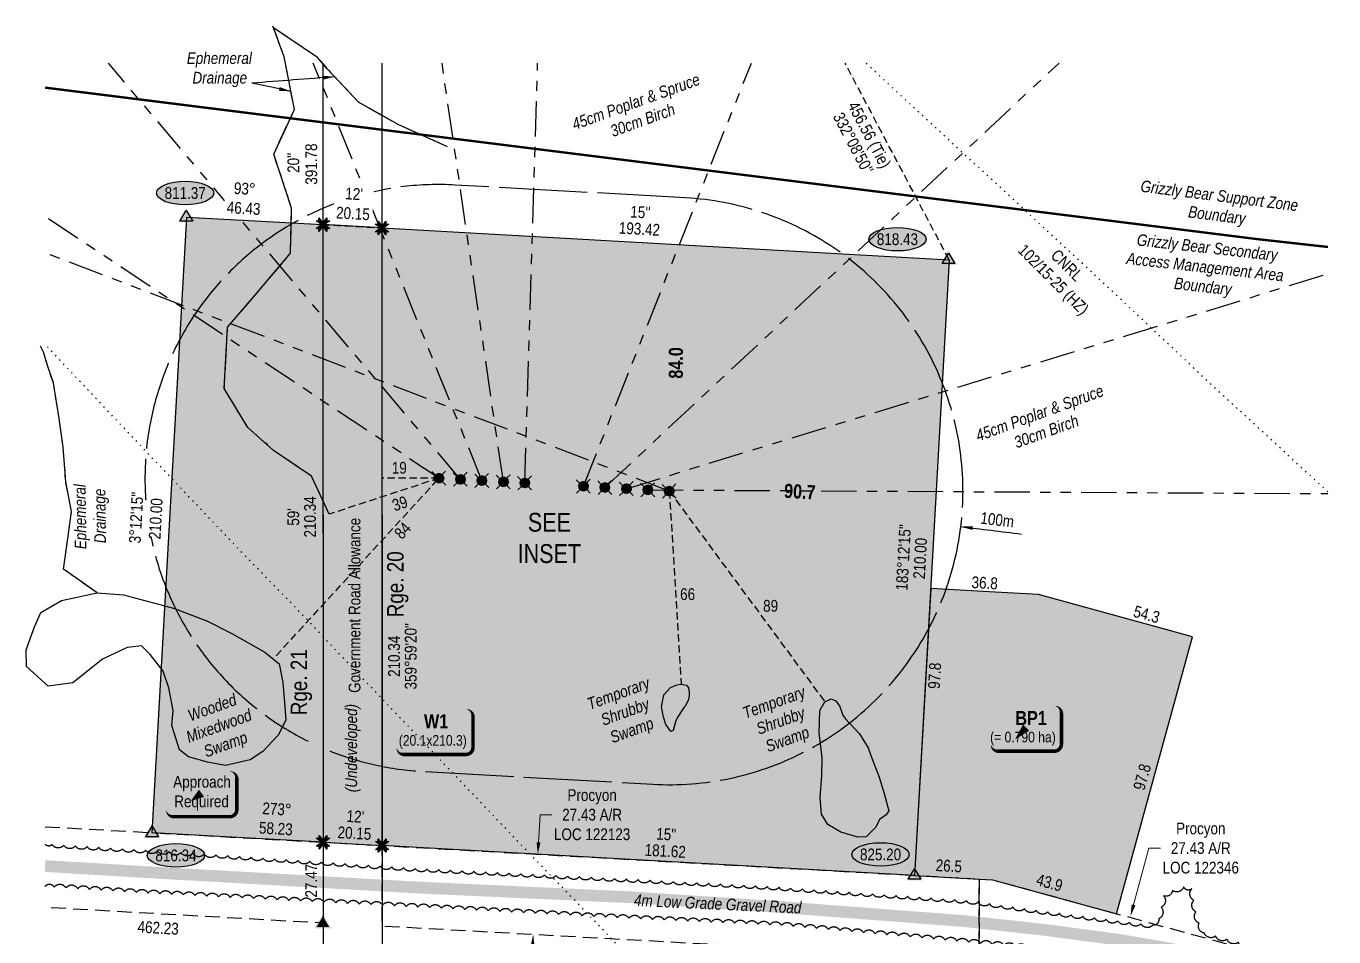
# Model space of a CAD drawing. Extents: x 492570 to 504268, y 6024618 to 6032974.
# Drawn here: x 499129 to 500242, y 6025131 to 6025906 of the extents above; entities that cross this region are included whole.
import ezdxf
from ezdxf.enums import TextEntityAlignment as Align

# ---------------------------------------------------------------- set-up
doc = ezdxf.new("R2010")
doc.units = 0
doc.header["$LTSCALE"] = 5
doc.header["$PDMODE"] = 34
doc.header["$PDSIZE"] = 0.03
for name, pattern in [('0', [1, 1, 0]), ('DASHDOT2', [12.7, 6.35, -3.175, 0, -3.175]), ('foc-ACCESSROAD', [3.75, 2.5, -1.25]), ('foc-BUFFER', [16.75, 15, -1.75]), ('foc-DOT', [1, 0.2, -0.8]), ('foc-DRILLPATH', [14.75, 6, -1.75, 1.75, -1.75, 1.75, -1.75]), ('foc-TIELINE', [1.875, 1.25, -0.625]), ('foc-TOPO-ephemeral', [6.25, 3.125, -0.625, 0.625, -0.625, 0.625, -0.625]), ('foc-TRAV', [1.875, 1.25, -0.625])]:
    doc.linetypes.add(name, pattern=pattern)
doc.layers.get('Defpoints').update_dxf_attribs({"color": 9})
for name, color, linetype in [('AS-ROADS', 254, 'Continuous'), ('AS-WILDLIFE', 131, 'DASHDOT2'), ('AUX-BUFFER', 7, 'foc-BUFFER'), ('CG-NOTES', 7, 'Continuous'), ('D-TXT', 6, 'Continuous'), ('DETAIL-HZ-Existing', 8, 'foc-DOT'), ('DETAIL-T', 7, 'Continuous'), ('DRILL-T', 8, 'Continuous'), ('F-AR', 190, 'foc-ACCESSROAD'), ('L-BD', 7, 'Continuous'), ('L-MON', 1, 'Continuous'), ('L-ROAD-T', 7, 'Continuous'), ('L-SEC', 7, 'Continuous'), ('L-TIE', 7, 'foc-TIELINE'), ('P-ELEVATION', 7, 'Continuous'), ('P-PDRILLPATH', 12, 'foc-DRILLPATH'), ('P-PROPOSED', 10, 'Continuous'), ('P-PROPOSED-H', 21, 'Continuous'), ('P-TEMP-BLOCKS', 250, 'Continuous'), ('P-TEMP-BLUE', 146, 'Continuous'), ('P-TEMP-BLUE-T', 146, 'Continuous'), ('P-TRAV', 4, 'foc-TRAV'), ('P-WORKAREA-COUNTY', 104, 'Continuous'), ('P-WORKAREA-COUNTY-H', 71, 'Continuous'), ('T-BUSH', 110, '0'), ('T-BUSH-T', 110, 'Continuous'), ('T-DRAW', 143, 'foc-TOPO-ephemeral'), ('T-TIE', 201, 'foc-TIELINE'), ('T-WATER-T', 170, 'Continuous'), ('WETLAND', 143, 'Continuous'), ('WETLAND-T', 146, 'Continuous')]:
    doc.layers.add(name, color=color, linetype=linetype)
for name, color, linetype, lineweight in [('F-AR-T', 190, 'Continuous', 9), ('T-TEXT', 48, 'Continuous', 18), ('T-TIE-T', 201, 'Continuous', 18)]:
    doc.layers.add(name, color=color, linetype=linetype, lineweight=lineweight)
doc.layers.add('P-TEMP-BLUE-H', color=7, linetype='Continuous', true_color=0x99e6ff)
doc.styles.add('240', font='ARIALN.TTF', dxfattribs={"height": 30})
doc.styles.add('80', font='ARIALN.TTF', dxfattribs={"height": 10})
doc.styles.add('80CG', font='ARIALN.TTF', dxfattribs={"height": 10})
doc.styles.add('80L', font='ARIALN.TTF', dxfattribs={"height": 10})
doc.styles.add('80LS', font='ARIALNI.TTF', dxfattribs={"height": 10})
doc.styles.add('BOLD', font='ARIALNB.TTF')
doc.styles.add('foc-LtypeFont', font='ARIALN.TTF', dxfattribs={"height": 7.35})
doc.styles.get("Standard").update_dxf_attribs({"font": 'ARIALN.TTF'})
doc.linetypes.add('foc-TOPO-flowdirection-NOLINE', pattern='A,0,[">",foc-LtypeFont,S=0.3,R=0,X=0,Y=-0.945],-20,[">",foc-LtypeFont,S=0.3,R=0,X=0,Y=-0.945],0', length=20)
doc.dimstyles.new('CG2011', dxfattribs={"dimscale": 5, "dimtxt": 9, "dimasz": 2, "dimexe": 0.2, "dimexo": 0.0625, "dimgap": 0.5, "dimtad": 0, "dimtih": 1, "dimtoh": 1, "dimzin": 0, "dimdsep": 46, "dimtxsty": '80CG', "dimcen": 0.1, "dimse1": 1, "dimse2": 1, "dimclrd": 256, "dimclrt": 256, "dimaunit": 1, "dimadec": 4, "dimazin": 0, "dimtfac": 0.06, "dimtofl": 0, "dimtmove": 0, "dimatfit": 1, "dimfxl": 0.2, "dimtolj": 1, "dimtzin": 0, "dimlwd": -1, "dimarcsym": 0})
doc.dimstyles.new('Compass 5 000', dxfattribs={"dimscale": 5, "dimtxt": 9, "dimasz": 2, "dimexe": 0.2, "dimexo": 0.0625, "dimgap": 0.5, "dimtad": 0, "dimtih": 1, "dimtoh": 1, "dimzin": 0, "dimdsep": 46, "dimtxsty": '80CG', "dimcen": 0.1, "dimse1": 1, "dimse2": 1, "dimclrd": 256, "dimclrt": 256, "dimaunit": 1, "dimadec": 4, "dimazin": 0, "dimtfac": 0.06, "dimtofl": 0, "dimtmove": 0, "dimatfit": 1, "dimfxl": 0.2, "dimtolj": 1, "dimtzin": 0, "dimlwd": -1, "dimarcsym": 0})

# ---------------------------------------------------------------- blocks, each defined once
blk = doc.blocks.new('*D85')
at = {"layer": 'Defpoints', "color": 0, "transparency": 16777216}
for p in [(499564.3, 6025201.4), (499773.8, 6025189.5), (499769.9, 6025121.4)]:
    blk.add_point(p, dxfattribs=at)
at = {"layer": 'F-AR-T', "transparency": 16777216}
for p, q in [((499564.9, 6025211.4), (499566.2, 6025234.9)), ((499566.2, 6025234.9), (499576.2, 6025234.9)), ((499559.9, 6025123.3), (499559.3, 6025113.4))]:
    blk.add_line(p, q, dxfattribs=at)
for points in [[(499563.2, 6025211.5), (499566.5, 6025211.3), (499564.3, 6025201.4)], [(499558.2, 6025123.4), (499561.5, 6025123.2), (499560.4, 6025133.3)]]:
    blk.add_solid(points, dxfattribs=at)
at = {"layer": 'F-AR-T', "transparency": 16777216, "insert": (499610.5, 6025234.9), "char_height": 10, "attachment_point": 5, "style": '80CG'}
blk.add_mtext('\\A1;Procyon\\P27.43 A/R\\PLOC 122123', dxfattribs=at)
blk = doc.blocks.new('*D86')
at = {"layer": 'Defpoints', "color": 0, "transparency": 16777216}
for p in [(500068.6, 6025148.5), (500171.2, 6025121.1), (500153.5, 6025054.9)]:
    blk.add_point(p, dxfattribs=at)
at = {"layer": 'F-AR-T', "transparency": 16777216}
for p, q in [((500071.2, 6025158.2), (500084.1, 6025206.5)), ((500084.1, 6025206.5), (500094.1, 6025206.5)), ((500048.3, 6025072.7), (500045.7, 6025063.1))]:
    blk.add_line(p, q, dxfattribs=at)
for points in [[(500069.6, 6025158.6), (500072.8, 6025157.8), (500068.6, 6025148.5)], [(500046.7, 6025073.2), (500049.9, 6025072.3), (500050.9, 6025082.4)]]:
    blk.add_solid(points, dxfattribs=at)
at = {"layer": 'F-AR-T', "transparency": 16777216, "insert": (500128.4, 6025206.5), "char_height": 10, "attachment_point": 5, "style": '80CG'}
blk.add_mtext('\\A1;Procyon\\P27.43 A/R\\PLOC 122346', dxfattribs=at)
blk = doc.blocks.new('STRIA')
blk.add_hatch(color=255).paths.add_polyline_path([(-0.04, 1.52), (-1.47, -0.87), (1.39, -0.87)])
blk = doc.blocks.new('STRIAA')
blk.add_blockref('STRIA', (0, 0))
blk = doc.blocks.new('STRIB')
at = {"color": 1}
blk.add_solid([(-1.12, -0.67), (-0.04, 1.13), (1.04, -0.67)], dxfattribs=at)
blk = doc.blocks.new('STRIBB')
blk.add_blockref('STRIB', (0, 0))
blk = doc.blocks.new('STRICC')
for name in ['STRIAA', 'STRIBB']:
    blk.add_blockref(name, (0, 0))
blk = doc.blocks.new('fdspike')
blk.add_blockref('STRICC', (0, 0))
blk = doc.blocks.new('TRIA')
blk.add_hatch(color=255).paths.add_polyline_path([(-0.04, 1.52), (-1.47, -0.87), (1.39, -0.87)])
blk = doc.blocks.new('TRIAA')
blk.add_blockref('TRIA', (0, 0))
blk = doc.blocks.new('TRIB')
at = {"color": 1}
blk.add_lwpolyline([(-1.12, -0.67), (-0.04, 1.13), (1.04, -0.67)], close=True, dxfattribs=at)
blk = doc.blocks.new('TRIBB')
blk.add_blockref('TRIB', (0, 0))
blk = doc.blocks.new('TRICC')
for name in ['TRIAA', 'TRIBB']:
    blk.add_blockref(name, (0, 0))
blk = doc.blocks.new('plspike')
blk.add_blockref('TRICC', (0, 0))
blk = doc.blocks.new('*U80')
at = {"true_color": 0x99e6ff}
h = blk.add_hatch(color=141, dxfattribs=at)
edge = h.paths.add_edge_path()
edge.add_line((-24, -20), (24, -20))
edge.add_arc((24, -14), 6, 270, 360)
edge.add_line((30, -14), (30, 12.5))
edge.add_arc((24, 12.5), 6, 0, 90)
edge.add_line((24, 18.5), (-24, 18.5))
edge.add_arc((-24, 12.5), 6, 90, 180)
edge.add_line((-30, 12.5), (-30, -14))
edge.add_arc((-24, -14), 6, 180, 270)
at = {"color": 250, "flags": 128}
blk.add_lwpolyline([(-24, -20, 3, 3, 0), (24, -20, 3, 3, 0.414214), (30, -14, 3, 3, 0), (30, 12.5, 3, 0, 0.414214), (24, 18.5, 0, 0, 0), (-24, 18.5, 0, 0, 0.414214), (-30, 12.5, 0, 0, 0), (-30, -14, 0, 3, 0.414214)], format="xyseb", close=True, dxfattribs=at)
at = {"flags": 128}
blk.add_lwpolyline([(-9.5, -10, 0, 7.5, 0), (0, 0, 0, 0, 0)], format="xyseb", dxfattribs=at)
at = {"color": 250}
for tag, p, height, style in [('TEMP_AREA_W1_001', (-9.2, 2.2), 12, 'BOLD'), ('ENTER_TEXT_001', (-30.7, -12.5), 9, '80')]:
    blk.add_attdef(tag, p, '', height=height, dxfattribs=dict(at, style=style))
blk = doc.blocks.new('*U89')
h = blk.add_hatch(color=71)
edge = h.paths.add_edge_path()
edge.add_line((-26.5, -20), (26.5, -20))
edge.add_arc((26.5, -14), 6, 270, 360)
edge.add_line((32.5, -14), (32.5, 12.5))
edge.add_arc((26.5, 12.5), 6, 0, 90)
edge.add_line((26.5, 18.5), (-26.5, 18.5))
edge.add_arc((-26.5, 12.5), 6, 90, 180)
edge.add_line((-32.5, 12.5), (-32.5, -14))
edge.add_arc((-26.5, -14), 6, 180, 270)
at = {"color": 250, "flags": 128}
blk.add_lwpolyline([(-26.5, -20, 3, 3, 0), (26.5, -20, 3, 3, 0.414214), (32.5, -14, 3, 3, 0), (32.5, 12.5, 3, 0, 0.414214), (26.5, 18.5, 0, 0, 0), (-26.5, 18.5, 0, 0, 0.414214), (-32.5, 12.5, 0, 0, 0), (-32.5, -14, 0, 3, 0.414214)], format="xyseb", close=True, dxfattribs=at)
at = {"flags": 128}
blk.add_lwpolyline([(-15.8, -16.1, 0, 7.5, 0), (0, 0, 0, 0, 0)], format="xyseb", dxfattribs=at)
at = {"color": 250}
for tag, p, height, style in [('TEMP_AREA_W1_001', (-9.2, 2.2), 12, 'BOLD'), ('ENTER_TEXT_001', (-30.7, -12.5), 9, '80')]:
    blk.add_attdef(tag, p, '', height=height, dxfattribs=dict(at, style=style))
blk = doc.blocks.new('we')
at = {"layer": 'P-ELEVATION'}
h = blk.add_hatch(color=111, dxfattribs=at)
h.dxf.hatch_style = 1
edge = h.paths.add_edge_path()
edge.add_ellipse((0, 0), major_axis=(-24.4, 0), ratio=0.410256, start_angle=0, end_angle=360)
at = {"layer": 'P-ELEVATION', "color": 7, "flags": 128}
blk.add_lwpolyline([(0, 0, 12.5, 0, 0), (-12.4, -6.4, 0, 0, 0)], format="xyseb", dxfattribs=at)
at = {"layer": 'P-ELEVATION', "color": 7}
blk.add_ellipse((0, 0), major_axis=(-24.4, 0), ratio=0.410256, dxfattribs=at)
at = {"layer": 'P-ELEVATION', "style": '80'}
blk.add_attdef('ELEVATION', text='', height=10, dxfattribs=at).set_placement((0, 0), align=Align.MIDDLE_CENTER)
blk = doc.blocks.new('TEMP')
h = blk.add_hatch(color=255)
h.dxf.hatch_style = 1
h.paths.add_polyline_path([(0, 0.25), (-0.67, 1.15), (-0.67, 0.67), (-1.15, 0.67), (-0.25, 0), (-1.15, -0.67), (-0.67, -0.67), (-0.67, -1.15), (0, -0.25), (0.67, -1.15), (0.67, -0.67), (1.15, -0.67), (0.25, 0), (1.15, 0.67), (0.67, 0.67), (0.67, 1.15)])
h.paths.add_polyline_path([(0.57, 0.85), (0.57, 0.57), (0.85, 0.57), (0.08, 0), (0.85, -0.57), (0.57, -0.57), (0.57, -0.85), (0, -0.08), (-0.57, -0.85), (-0.57, -0.57), (-0.85, -0.57), (-0.08, 0), (-0.85, 0.57), (-0.57, 0.57), (-0.57, 0.85), (0, 0.08)], flags=16)
h = blk.add_hatch(color=1)
h.dxf.hatch_style = 1
h.paths.add_polyline_path([(0, 0.08), (-0.57, 0.85), (-0.57, 0.57), (-0.85, 0.57), (-0.08, 0), (-0.85, -0.57), (-0.57, -0.57), (-0.57, -0.85), (0, -0.08), (0.57, -0.85), (0.57, -0.57), (0.85, -0.57), (0.08, 0), (0.85, 0.57), (0.57, 0.57), (0.57, 0.85)])
at = {"color": 1}
for p, q in [((-0.08, 0), (0.08, 0)), ((0, 0.08), (0, -0.08))]:
    blk.add_line(p, q, dxfattribs=at)
at = {"color": 255, "flags": 128}
blk.add_lwpolyline([(-0.25, 0), (-1.15, 0.67), (-0.67, 0.67), (-0.67, 1.15), (0, 0.25), (0.67, 1.15), (0.67, 0.67), (1.15, 0.67), (0.25, 0), (1.15, -0.67), (0.67, -0.67), (0.67, -1.15), (0, -0.25), (-0.67, -1.15), (-0.67, -0.67), (-1.15, -0.67)], close=True, dxfattribs=at)
at = {"color": 1, "flags": 128}
blk.add_lwpolyline([(-0.08, 0), (-0.85, 0.57), (-0.57, 0.57), (-0.57, 0.85), (0, 0.08), (0.57, 0.85), (0.57, 0.57), (0.85, 0.57), (0.08, 0), (0.85, -0.57), (0.57, -0.57), (0.57, -0.85), (0, -0.08), (-0.57, -0.85), (-0.57, -0.57), (-0.85, -0.57)], close=True, dxfattribs=at)
blk = doc.blocks.new('WC')
at = {"layer": 'L-MON'}
h = blk.add_hatch(color=255, dxfattribs=at)
h.dxf.hatch_style = 1
edge = h.paths.add_edge_path()
edge.add_arc((0, 0), 0.9, 0, 360)
at = {"layer": 'L-MON', "color": 240, "flags": 128}
for points in [[(-0.62, 0.5), (-1.23, 1.12)], [(0.52, 0.61), (1.13, 1.21)], [(-1.18, -1.18), (-0.56, -0.57)], [(1.16, -1.18), (0.56, -0.57)]]:
    blk.add_lwpolyline(points, dxfattribs=at)
at = {"layer": 'L-MON', "color": 240}
for radius in [0.8, 0.373]:
    blk.add_circle((0, 0), radius, dxfattribs=at)
blk = doc.blocks.new('*U99')
h = blk.add_hatch(color=255)
edge = h.paths.add_edge_path()
edge.add_line((-24, -20), (24, -20))
edge.add_arc((24, -14), 6, 270, 360)
edge.add_line((30, -14), (30, 12.5))
edge.add_arc((24, 12.5), 6, 0, 90)
edge.add_line((24, 18.5), (-24, 18.5))
edge.add_arc((-24, 12.5), 6, 90, 180)
edge.add_line((-30, 12.5), (-30, -14))
edge.add_arc((-24, -14), 6, 180, 270)
at = {"color": 1, "flags": 128}
blk.add_lwpolyline([(-24, -20, 3, 3, 0), (24, -20, 3, 3, 0.414214), (30, -14, 3, 3, 0), (30, 12.5, 3, 0, 0.414214), (24, 18.5, 0, 0, 0), (-24, 18.5, 0, 0, 0.414214), (-30, 12.5, 0, 0, 0), (-30, -14, 0, 3, 0.414214)], format="xyseb", close=True, dxfattribs=at)
for points in [[(-9.3, -6.7, 0, 7.5, 0), (0, 0, 0, 0, 0)], [(9.9, -35.9, 0, 7.5, 0), (0, 0, 0, 0, 0)]]:
    blk.add_lwpolyline(points, format="xyseb", dxfattribs=at)
at = {"color": 1, "style": '80'}
blk.add_attdef('ENTER_TEXT_001', (-26.8, -4.9), '', height=10, dxfattribs=at)

msp = doc.modelspace()

# ---------------------------------------------------------------- hatches: boundary and pattern name
at = {"layer": 'P-PROPOSED-H'}
h = msp.add_hatch(color=256, dxfattribs=at)
h.dxf.hatch_style = 1
h.paths.add_polyline_path([(499381.44, 6025737.04), (499381.541, 6025211.495), (499236.273, 6025219.626), (499265.595, 6025743.524)])
h = msp.add_hatch(color=256, dxfattribs=at)
h.dxf.hatch_style = 1
h.paths.add_polyline_path([(499431.706, 6025734.227), (499914.231, 6025707.221), (499884.909, 6025183.322), (499431.807, 6025208.682)])
at = {"layer": 'P-TEMP-BLUE-H'}
h = msp.add_hatch(color=256, dxfattribs=at)
h.dxf.hatch_style = 1
h.paths.add_polyline_path([(500121.229, 6025386.416), (499990.396, 6025422.197), (499953.33, 6025424.218), (499898.59, 6025427.287), (499884.909, 6025183.302), (499939.836, 6025180.222), (499951.069, 6025179.609), (500056.766, 6025150.703)])
at = {"layer": 'P-WORKAREA-COUNTY-H'}
h = msp.add_hatch(color=256, dxfattribs=at)
h.dxf.hatch_style = 1
h.paths.add_polyline_path([(499431.706, 6025734.227), (499381.44, 6025737.04), (499381.541, 6025211.495), (499431.807, 6025208.682)])

# ---------------------------------------------------------------- linework, layer by layer
at = {"layer": 'AS-ROADS', "const_width": 9.995, "flags": 128}
msp.add_lwpolyline([(500236.622, 6025087.195), (500102.249, 6025121.014), (500058.666, 6025128.507), (499994.576, 6025137.057), (499926.429, 6025144.484), (499769.329, 6025156.442), (499641.714, 6025164.759), (499462.321, 6025172.962), (499242.134, 6025185.454), (499145.066, 6025191.247)], dxfattribs=at)
at = {"layer": 'AS-WILDLIFE', "const_width": 1.999, "flags": 128}
msp.add_lwpolyline([(500236.622, 6025718.049), (500176.887, 6025724.686), (499145.066, 6025853.664)], dxfattribs=at)
at = {"layer": 'AUX-BUFFER', "color": 251, "linetype": 'foc-BUFFER', "flags": 128}
for points in [[(499689.961, 6025759.814), (499493.948, 6025770.749, 0.81567931), (499368.756, 6025297.491, 0.81567931)], [(499387.359, 6025289.18, 0.08122646), (499466.113, 6025271.793), (499662.126, 6025260.858, 1.00054156), (499689.961, 6025759.814)]]:
    msp.add_lwpolyline(points, format="xyb", dxfattribs=at)
at = {"layer": 'DETAIL-HZ-Existing', "flags": 128}
for points in [[(500236.622, 6025509.664), (500227.915, 6025517.63), (500177.524, 6025563.888), (500127.959, 6025609.796), (500074.192, 6025660.503), (500027.352, 6025704.437), (499925.596, 6025798.427), (499874.755, 6025845.51), (499843.376, 6025874.517)], [(499727.466, 6025024.702), (499693.375, 6025059.954), (499597.666, 6025160.072), (499550.15, 6025209.281), (499406.274, 6025360.357), (499358.782, 6025410.591), (499312.941, 6025457.651), (499265.199, 6025507.885), (499214.881, 6025561.043), (499167.589, 6025611.202), (499145.066, 6025635.208)]]:
    msp.add_lwpolyline(points, dxfattribs=at)
at = {"layer": 'F-AR', "flags": 128}
for points in [[(499145.066, 6025224.731), (499381.541, 6025211.495), (499381.624, 6025142.702), (499145.066, 6025155.973)], [(500236.622, 6025032.242), (500229.612, 6025032.426), (500090.867, 6025070.351), (499939.986, 6025111.594), (499939.836, 6025180.222), (499951.069, 6025179.609), (500236.622, 6025101.515)]]:
    msp.add_lwpolyline(points, dxfattribs=at)
msp.add_lwpolyline([(499939.836, 6025180.222), (499939.986, 6025111.898), (499431.821, 6025140.036), (499431.807, 6025208.682), (499939.836, 6025180.222)], close=True, dxfattribs=at)
at = {"layer": 'L-SEC'}
for p, q in [((499381.414, 6025874.517), (499381.577, 6025024.702)), ((499431.679, 6025874.517), (499431.843, 6025024.702))]:
    msp.add_line(p, q, dxfattribs=at)
at = {"layer": 'L-TIE', "flags": 128}
msp.add_lwpolyline([(499914.231, 6025707.221), (499825.699, 6025874.517)], dxfattribs=at)
at = {"layer": 'P-PDRILLPATH', "flags": 128}
for points in [[(499498.452, 6025520.276), (499198.885, 6025874.517)], [(499516.714, 6025519.254), (499373.251, 6025874.517)], [(499534.975, 6025518.231), (499482.754, 6025874.517)], [(499553.237, 6025517.209), (499564.125, 6025874.517)], [(499603.132, 6025514.417), (499745.986, 6025874.517)], [(499621.393, 6025513.395), (500007.79, 6025874.517)], [(499480.19, 6025521.298), (499145.066, 6025743.879)], [(499676.178, 6025510.328), (499145.066, 6025712.991)], [(499657.917, 6025511.351), (500236.622, 6025508.17)]]:
    msp.add_lwpolyline(points, dxfattribs=at)
at = {"layer": 'P-PROPOSED'}
msp.add_lwpolyline([(499381.44, 6025737.04), (499381.541, 6025211.495), (499236.273, 6025219.626), (499265.595, 6025743.524)], close=True, dxfattribs=at)
at = {"layer": 'P-PROPOSED', "flags": 128}
msp.add_lwpolyline([(499431.706, 6025734.227), (499914.231, 6025707.221), (499884.909, 6025183.322), (499431.807, 6025208.682), (499431.706, 6025734.227)], dxfattribs=at)
at = {"layer": 'P-TEMP-BLUE', "flags": 128}
msp.add_lwpolyline([(500121.229, 6025386.416), (499990.396, 6025422.197), (499953.33, 6025424.218), (499898.59, 6025427.287), (499884.909, 6025183.302), (499939.836, 6025180.222), (499951.069, 6025179.609), (500056.766, 6025150.703)], close=True, dxfattribs=at)
at = {"layer": 'P-TRAV', "flags": 128}
for points in [[(499381.44, 6025737.04), (499431.706, 6025734.227)], [(499381.541, 6025211.495), (499431.807, 6025208.682)]]:
    msp.add_lwpolyline(points, dxfattribs=at)
at = {"layer": 'P-WORKAREA-COUNTY'}
msp.add_lwpolyline([(499431.706, 6025734.227), (499381.44, 6025737.04), (499381.541, 6025211.495), (499431.807, 6025208.682), (499431.706, 6025734.227)], dxfattribs=at)
at = {"layer": 'T-BUSH', "flags": 128}
for points in [[(500237.412, 6025105.361, -0.52056705), (500227.771, 6025107.993, -0.52056705), (500218.129, 6025110.626, -0.52056705), (500208.487, 6025113.259, -0.52056705), (500198.845, 6025115.891, -0.52056705), (500189.204, 6025118.524, -0.52056705), (500179.562, 6025121.157, -0.52056705), (500169.92, 6025123.789, -0.52056705), (500160.279, 6025126.422, -0.52056705), (500150.637, 6025129.054, -0.52056705), (500140.995, 6025131.687, -0.52056705), (500131.354, 6025134.32, -0.52056705), (500127.007, 6025142.724, -0.52056705), (500124.311, 6025152.308, -0.52056705), (500122.568, 6025162.15, -0.52056705), (500120.825, 6025171.991, -0.52056705), (500113.886, 6025173.445, -0.52056705), (500104.298, 6025170.623, -0.52056705), (500096.695, 6025165.969, -0.52056705), (500094.645, 6025156.187, -0.52056705), (500092.596, 6025146.404, -0.52056705), (500087.496, 6025140.91, -0.52056705), (500077.582, 6025142.18, -0.52056705), (500067.668, 6025143.449, -0.52056705), (500057.755, 6025144.718, -0.52056705), (500047.841, 6025145.988, -0.52056705), (500037.927, 6025147.257, -0.52056705), (500028.013, 6025148.526, -0.52056705), (500018.1, 6025149.796, -0.52056705), (500008.186, 6025151.065, -0.52056705), (499998.272, 6025152.335, -0.52056705), (499988.359, 6025153.604, -0.52056705), (499978.461, 6025154.994, -0.52056705), (499968.567, 6025156.407, -0.52056705), (499958.673, 6025157.819, -0.52056705), (499948.778, 6025159.231, -0.52056705), (499938.884, 6025160.644, -0.52056705), (499928.983, 6025161.995, -0.52056705), (499919.013, 6025162.694, -0.52056705), (499909.043, 6025163.393, -0.52056705), (499899.073, 6025164.092, -0.52056705), (499889.103, 6025164.791, -0.52056705), (499879.132, 6025165.49, -0.52056705), (499869.162, 6025166.189, -0.52056705), (499859.192, 6025166.888, -0.52056705), (499849.222, 6025167.587, -0.52056705), (499839.252, 6025168.286, -0.52056705), (499829.282, 6025168.985, -0.52056705), (499819.311, 6025169.684, -0.52056705), (499809.341, 6025170.383, -0.52056705), (499799.371, 6025171.082, -0.52056705), (499789.401, 6025171.781, -0.52056705), (499779.431, 6025172.48, -0.52056705), (499769.461, 6025173.179, -0.52056705), (499759.49, 6025173.878, -0.52056705), (499749.513, 6025174.463, -0.52056705), (499739.532, 6025174.988, -0.52056705), (499729.552, 6025175.514, -0.52056705), (499719.571, 6025176.04, -0.52056705), (499709.59, 6025176.566, -0.52056705), (499699.609, 6025177.092, -0.52056705), (499689.628, 6025177.617, -0.52056705), (499679.648, 6025178.143, -0.52056705), (499669.667, 6025178.669, -0.52056705), (499659.686, 6025179.195, -0.52056705), (499649.705, 6025179.721, -0.52056705), (499639.724, 6025180.228, -0.52056705), (499629.742, 6025180.73, -0.52056705), (499619.76, 6025181.233, -0.52056705), (499609.778, 6025181.735, -0.52056705), (499599.796, 6025182.237, -0.52056705), (499589.814, 6025182.739, -0.52056705), (499579.832, 6025183.241, -0.52056705), (499569.85, 6025183.743, -0.52056705), (499559.867, 6025184.245, -0.52056705), (499549.885, 6025184.748, -0.52056705), (499539.903, 6025185.25, -0.52056705), (499529.921, 6025185.752, -0.52056705), (499519.939, 6025186.254, -0.52056705), (499509.957, 6025186.756, -0.52056705), (499499.975, 6025187.258, -0.52056705), (499489.993, 6025187.761, -0.52056705), (499480.011, 6025188.263, -0.52056705), (499470.029, 6025188.765, -0.52056705), (499460.047, 6025189.267, -0.52056705), (499450.074, 6025189.907, -0.52056705), (499440.102, 6025190.586, -0.52056705), (499430.131, 6025191.266, -0.52056705), (499420.159, 6025191.945, -0.52056705), (499410.188, 6025192.625, -0.52056705), (499400.216, 6025193.305, -0.52056705), (499390.245, 6025193.984, -0.52056705), (499380.273, 6025194.664, -0.52056705), (499370.302, 6025195.343, -0.52056705), (499360.33, 6025196.023, -0.52056705), (499350.359, 6025196.703, -0.52056705), (499340.387, 6025197.382, -0.52056705), (499330.416, 6025198.062, -0.52056705), (499320.444, 6025198.741, -0.52056705), (499310.473, 6025199.421, -0.52056705), (499300.501, 6025200.1, -0.52056705), (499290.529, 6025200.78, -0.52056705), (499280.558, 6025201.46, -0.52056705), (499270.586, 6025202.139, -0.52056705), (499260.615, 6025202.819, -0.52056705), (499250.643, 6025203.498, -0.52056705), (499240.672, 6025204.178, -0.52056705), (499230.696, 6025204.791, -0.52056705), (499220.72, 6025205.389, -0.52056705), (499210.743, 6025205.987, -0.52056705), (499200.766, 6025206.586, -0.52056705), (499190.789, 6025207.184, -0.52056705), (499180.813, 6025207.782, -0.52056705), (499170.836, 6025208.38, -0.52056705), (499160.859, 6025208.979, -0.52056705), (499150.883, 6025209.577, -0.52056705), (499145.246, 6025209.915, -0.52056705)], [(500235.832, 6025067.261, 0.52056705), (500226.191, 6025069.897, 0.52056705), (500216.55, 6025072.532, 0.52056705), (500206.909, 6025075.168, 0.52056705), (500197.268, 6025077.804, 0.52056705), (500187.628, 6025080.44, 0.52056705), (500177.8, 6025082.159, 0.52056705), (500167.897, 6025083.508, 0.52056705), (500157.994, 6025084.858, 0.52056705), (500148.091, 6025086.207, 0.52056705), (500140.589, 6025082.875, 0.52056705), (500140.644, 6025072.881, 0.52056705), (500140.699, 6025062.886, 0.52056705), (500140.55, 6025052.951, 0.52056705), (500135.132, 6025044.552, 0.52056705), (500129.714, 6025036.154, 0.52056705), (500124.296, 6025027.755, 0.52056705), (500117.219, 6025024.355, 0.52056705), (500107.854, 6025027.846, 0.52056705), (500098.489, 6025031.337, 0.52056705), (500089.124, 6025034.828, 0.52056705), (500079.758, 6025038.32, 0.52056705), (500070.393, 6025041.811, 0.52056705), (500061.028, 6025045.302, 0.52056705), (500051.663, 6025048.793, 0.52056705), (500048.532, 6025057.187, 0.52056705), (500047.346, 6025067.111, 0.52056705), (500046.16, 6025077.035, 0.52056705), (500044.974, 6025086.959, 0.52056705), (500043.788, 6025096.883, 0.52056705), (500042.602, 6025106.807, 0.52056705), (500040.351, 6025115.65, 0.52056705), (500030.41, 6025116.689, 0.52056705), (500020.47, 6025117.728, 0.52056705), (500010.529, 6025118.767, 0.52056705), (500000.589, 6025119.806, 0.52056705), (499990.645, 6025120.806, 0.52056705), (499980.694, 6025121.738, 0.52056705), (499970.742, 6025122.67, 0.52056705), (499960.791, 6025123.602, 0.52056705), (499950.84, 6025124.534, 0.52056705), (499940.889, 6025125.466, 0.52056705), (499930.938, 6025126.398, 0.52056705), (499920.987, 6025127.33, 0.52056705), (499911.034, 6025128.242, 0.52056705), (499901.08, 6025129.141, 0.52056705), (499891.126, 6025130.04, 0.52056705), (499881.172, 6025130.94, 0.52056705), (499871.218, 6025131.839, 0.52056705), (499861.264, 6025132.739, 0.52056705), (499851.31, 6025133.638, 0.52056705), (499841.356, 6025134.537, 0.52056705), (499831.401, 6025135.437, 0.52056705), (499821.447, 6025136.336, 0.52056705), (499811.493, 6025137.236, 0.52056705), (499801.539, 6025138.135, 0.52056705), (499791.585, 6025139.034, 0.52056705), (499781.631, 6025139.934, 0.52056705), (499771.673, 6025140.781, 0.52056705), (499761.689, 6025141.24, 0.52056705), (499751.705, 6025141.7, 0.52056705), (499741.721, 6025142.159, 0.52056705), (499731.737, 6025142.618, 0.52056705), (499721.753, 6025143.077, 0.52056705), (499711.769, 6025143.536, 0.52056705), (499701.785, 6025143.996, 0.52056705), (499691.801, 6025144.455, 0.52056705), (499681.817, 6025144.914, 0.52056705), (499671.833, 6025145.373, 0.52056705), (499661.849, 6025145.832, 0.52056705), (499651.864, 6025146.291, 0.52056705), (499641.881, 6025146.77, 0.52056705), (499631.901, 6025147.304, 0.52056705), (499621.921, 6025147.837, 0.52056705), (499611.94, 6025148.37, 0.52056705), (499601.96, 6025148.904, 0.52056705), (499591.979, 6025149.437, 0.52056705), (499581.999, 6025149.971, 0.52056705), (499572.019, 6025150.504, 0.52056705), (499562.038, 6025151.038, 0.52056705), (499552.058, 6025151.571, 0.52056705), (499542.077, 6025152.104, 0.52056705), (499532.097, 6025152.638, 0.52056705), (499522.117, 6025153.171, 0.52056705), (499512.136, 6025153.705, 0.52056705), (499502.156, 6025154.238, 0.52056705), (499492.176, 6025154.771, 0.52056705), (499482.195, 6025155.305, 0.52056705), (499472.215, 6025155.838, 0.52056705), (499462.234, 6025156.372, 0.52056705), (499452.253, 6025156.892, 0.52056705), (499442.272, 6025157.406, 0.52056705), (499432.29, 6025157.92, 0.52056705), (499422.309, 6025158.434, 0.52056705), (499412.328, 6025158.948, 0.52056705), (499402.346, 6025159.462, 0.52056705), (499392.365, 6025159.976, 0.52056705), (499382.383, 6025160.489, 0.52056705), (499372.402, 6025161.003, 0.52056705), (499362.421, 6025161.517, 0.52056705), (499352.439, 6025162.031, 0.52056705), (499342.458, 6025162.545, 0.52056705), (499332.476, 6025163.059, 0.52056705), (499322.495, 6025163.573, 0.52056705), (499312.514, 6025164.087, 0.52056705), (499302.532, 6025164.601, 0.52056705), (499292.551, 6025165.115, 0.52056705), (499282.569, 6025165.629, 0.52056705), (499272.588, 6025166.143, 0.52056705), (499262.606, 6025166.657, 0.52056705), (499252.625, 6025167.171, 0.52056705), (499242.644, 6025167.685, 0.52056705), (499232.662, 6025168.198, 0.52056705), (499222.685, 6025168.78, 0.52056705), (499212.711, 6025169.419, 0.52056705), (499202.736, 6025170.058, 0.52056705), (499192.762, 6025170.697, 0.52056705), (499182.788, 6025171.336, 0.52056705), (499172.814, 6025171.975, 0.52056705), (499162.84, 6025172.613, 0.52056705), (499152.865, 6025173.252, 0.52056705), (499144.875, 6025173.764, 0.52056705)]]:
    msp.add_lwpolyline(points, format="xyb", dxfattribs=at)
at = {"layer": 'T-DRAW', "flags": 128}
for points in [[(499386.823, 6025490.681), (499371.719, 6025522.95), (499339.495, 6025544.864), (499317.493, 6025564.407), (499297.532, 6025597.493), (499300.358, 6025649.737), (499323.287, 6025676.573), (499353.87, 6025712.672), (499354.839, 6025751.034), (499339.585, 6025796.936), (499357.112, 6025835.057), (499348.513, 6025879.847), (499338.903, 6025905.959)], [(499487.476, 6025803.342), (499445.326, 6025822.265), (499411.825, 6025841.174), (499385.46, 6025869.452), (499376.76, 6025879.284), (499339.426, 6025904.538)], [(499189.236, 6025423.654), (499171.928, 6025435.802), (499160.66, 6025443.963), (499164.7, 6025472.089), (499167.554, 6025492.827), (499162.623, 6025518.224), (499160.488, 6025547.71), (499156.937, 6025572.201), (499152.045, 6025602.554), (499147.522, 6025615.592), (499143.735, 6025628.483), (499141.027, 6025633.73)]]:
    msp.add_lwpolyline(points, dxfattribs=at)
at = {"layer": 'T-DRAW', "linetype": 'foc-TOPO-flowdirection-NOLINE', "flags": 128}
for points in [[(499386.823, 6025490.681), (499371.719, 6025522.95), (499339.495, 6025544.864), (499317.493, 6025564.407), (499297.532, 6025597.493), (499300.358, 6025649.737), (499323.287, 6025676.573), (499353.87, 6025712.672), (499354.839, 6025751.034), (499339.585, 6025796.936), (499357.112, 6025835.057), (499348.513, 6025879.847), (499339.426, 6025904.538)], [(499487.476, 6025803.342), (499445.326, 6025822.265), (499411.825, 6025841.174), (499385.46, 6025869.452), (499376.76, 6025879.284), (499339.426, 6025904.538)], [(499189.236, 6025423.654), (499171.928, 6025435.802), (499160.66, 6025443.963), (499164.7, 6025472.089), (499167.554, 6025492.827), (499162.623, 6025518.224), (499160.488, 6025547.71), (499156.937, 6025572.201), (499152.045, 6025602.554), (499147.522, 6025615.592), (499143.735, 6025628.483), (499141.027, 6025633.73)]]:
    msp.add_lwpolyline(points, dxfattribs=at)
at = {"layer": 'T-TIE'}
for p, q in [((499341.617, 6025370.186), (499480.19, 6025521.298)), ((499480.19, 6025521.298), (499386.823, 6025490.681)), ((499480.19, 6025521.298), (499431.747, 6025521.288)), ((499676.178, 6025510.328), (499686.217, 6025346.141)), ((499676.178, 6025510.328), (499808.573, 6025330.891))]:
    msp.add_line(p, q, dxfattribs=at)
at = {"layer": 'WETLAND'}
for points in [[(499141.532, 6025406.951), (499159.081, 6025417.18), (499189.236, 6025423.654), (499211.647, 6025422.119), (499254.205, 6025410.657), (499283.236, 6025399.656), (499303.803, 6025389.259), (499332.134, 6025373.17), (499344.237, 6025363.378), (499347.224, 6025347.415), (499348.451, 6025333.935), (499349.822, 6025315.391), (499343.43, 6025302.54), (499330.31, 6025288.653), (499319.53, 6025281.59), (499298.55, 6025276.771), (499283.263, 6025279.715), (499267.083, 6025284.324), (499259.32, 6025290.016), (499252.813, 6025310.948), (499254.141, 6025323.655), (499250.215, 6025342.971), (499245.587, 6025357.199), (499234.445, 6025371.208), (499227.764, 6025378.046), (499227.267, 6025378.594), (499214.816, 6025377.138), (499194.011, 6025367.357), (499168.636, 6025347.176), (499147.632, 6025344.417), (499129.316, 6025361.196), (499128.918, 6025375.24), (499135.928, 6025394.9), (499141.532, 6025406.951)], [(499690.725, 6025345.187), (499692.544, 6025342.92), (499693.073, 6025339.251), (499693.15, 6025336.56), (499692.554, 6025332.575), (499689.726, 6025327.394), (499688.9, 6025326.52), (499686.994, 6025323.773), (499682.782, 6025317.418), (499681.466, 6025313.838), (499679.547, 6025306.557), (499677.589, 6025305.651), (499673.306, 6025311.764), (499671.147, 6025317.938), (499669.481, 6025326.677), (499671.457, 6025336.936), (499677.236, 6025343.052), (499682.556, 6025345.329), (499686.217, 6025346.141), (499690.725, 6025345.187)], [(499813.958, 6025333.508), (499817.837, 6025331.869), (499821.192, 6025326.961), (499823.904, 6025319.534), (499825.771, 6025316.728), (499837.929, 6025303.851), (499845.415, 6025291.914), (499847.75, 6025285.19), (499854.704, 6025266.806), (499859.027, 6025252.992), (499863.023, 6025238.096), (499860.615, 6025234.812), (499855.014, 6025230.722), (499851.982, 6025224.204), (499843.636, 6025216.105), (499836.495, 6025215.902), (499822.081, 6025220.139), (499811.176, 6025226.619), (499805.567, 6025235.393), (499804.447, 6025249.655), (499806.062, 6025268.283), (499806.351, 6025283.3), (499803.6, 6025304.663), (499804.134, 6025323.618), (499808.573, 6025330.891), (499813.958, 6025333.508)]]:
    msp.add_lwpolyline(points, close=True, dxfattribs=at)

# ---------------------------------------------------------------- block references
at = {"layer": 'CG-NOTES'}
ref = msp.add_blockref('*U99', (499278.183, 6025253.234), dxfattribs=at)
ref.add_attrib('ENTER_TEXT_001', 'Approach', (499254.059, 6025257.955), dxfattribs={"layer": '0', "color": 1, "height": 10, "style": '80'})
ref.add_attrib('ENTER_TEXT_002', 'Required', (499254.922, 6025241.288), dxfattribs={"layer": '0', "color": 1, "height": 10, "style": '80'})
at = {"layer": 'L-BD', "xscale": 0.99946331, "yscale": 0.99946331, "zscale": 0.99946331}
for p, values in [((499264.262, 6025763.954), {'ELEVATION': '811.37'}), ((499870.294, 6025724.661), {'ELEVATION': '818.43'}), ((499256.403, 6025200.312), {'ELEVATION': '816.34'}), ((499855.929, 6025201.125), {'ELEVATION': '825.20'})]:
    msp.add_blockref('we', p, dxfattribs=at).add_auto_attribs(values)
at = {"layer": 'L-MON'}
for name, p, xscale, yscale, zscale in [('plspike', (499265.406, 6025743.377), 4.997316549999955, 4.997316549999955, 12.49999999999981), ('plspike', (499914.066, 6025707.242), 4.997316549999955, 4.997316549999955, 12.49999999999981), ('WC', (499480.19, 6025521.298), 4.997316549999996, 4.997316549999996, 12.49329137499993), ('WC', (499498.452, 6025520.276), 4.997316549999996, 4.997316549999996, 12.49329137499993), ('WC', (499516.714, 6025519.254), 4.997316549999996, 4.997316549999996, 12.49329137499993), ('WC', (499534.975, 6025518.231), 4.997316549999996, 4.997316549999996, 12.49329137499993), ('WC', (499553.237, 6025517.209), 4.997316549999996, 4.997316549999996, 12.49329137499993), ('WC', (499603.132, 6025514.417), 4.997316549999996, 4.997316549999996, 12.49329137499993), ('WC', (499621.393, 6025513.395), 4.997316549999996, 4.997316549999996, 12.49329137499993), ('WC', (499639.655, 6025512.373), 4.997316549999996, 4.997316549999996, 12.49329137499993), ('WC', (499657.917, 6025511.351), 4.997316549999996, 4.997316549999996, 12.49329137499993), ('WC', (499676.178, 6025510.328), 4.997316549999996, 4.997316549999996, 12.49329137499993), ('plspike', (499236.264, 6025219.474), 4.997316549999955, 4.997316549999955, 12.49999999999981), ('TEMP', (499381.541, 6025211.495), 4.997316549999971, 4.997316549999971, 4.997316549999971), ('TEMP', (499431.807, 6025208.682), 4.997316549999971, 4.997316549999971, 4.997316549999971), ('plspike', (499884.909, 6025183.302), 4.997316549999955, 4.997316549999955, 12.49999999999981), ('fdspike', (499381.624, 6025142.702), 4.997316549999955, 4.997316549999955, 12.49999999999981)]:
    msp.add_blockref(name, p, dxfattribs=dict(at, xscale=xscale, yscale=yscale, zscale=zscale))
at = {"layer": 'P-TEMP-BLOCKS', "xscale": 0.99946331, "yscale": 0.99946331, "zscale": 0.99946331}
for name, p, values in [('*U89', (499476.659, 6025306.176), {'TEMP_AREA_W1_001': 'W1', 'ENTER_TEXT_001': '(20.1x210.3)'}), ('*U80', (499979.825, 6025308.982), {'TEMP_AREA_W1_001': 'BP1', 'ENTER_TEXT_001': '(= 0.790 ha)'})]:
    msp.add_blockref(name, p, dxfattribs=at).add_auto_attribs(values)

# ---------------------------------------------------------------- texts
at = {"layer": 'AUX-BUFFER', "insert": (499941.638, 6025492.624), "char_height": 9.9946, "attachment_point": 1, "rotation": 353.048589, "style": '80L'}
msp.add_mtext_dynamic_manual_height_columns('100m', width=34.23455, gutter_width=225, heights=[0], dxfattribs=at)
at = {"layer": 'D-TXT', "color": 3, "style": '80L'}
msp.add_text('Rge. 20', height=14, rotation=90.007579, dxfattribs=at).set_placement((499450.037, 6025402.933))
at = {"layer": 'D-TXT', "color": 3, "insert": (499354.015, 6025319.593), "char_height": 14, "width": 53.34191, "attachment_point": 1, "rotation": 90.007579, "style": '80L', "bg_fill": 1, "box_fill_scale": 1.15, "bg_fill_color": 21, "bg_fill_transparency": 0}
msp.add_mtext('Rge. 21', dxfattribs=at)
at = {"layer": 'DETAIL-T', "color": 3, "insert": (499574.099, 6025470.375), "char_height": 15.9914, "width": 63.60197, "attachment_point": 5, "style": '80CG'}
msp.add_mtext('SEE\\PINSET', dxfattribs=at)
at = {"layer": 'DRILL-T', "insert": (499990.684, 6025733.418), "char_height": 10, "attachment_point": 1, "rotation": 315.019144, "style": '80L'}
msp.add_mtext_dynamic_manual_height_columns('\\pi23.152;CNRL\\P\\pi0.3753;102/15-25 (HZ)', width=76.50094, gutter_width=49.973, heights=[0], dxfattribs=at)
at = {"layer": 'L-BD', "style": '80L'}
for s, height, rotation, p in [('456.56 (Tie)', 9.99463, 297.8531, (499845.359, 6025812.983)), ("332°08'50''", 9.99463, 297.8531, (499832.766, 6025806.329)), ("12'", 9.9946, 356.8118, (499409.075, 6025233.481)), ('20.15', 9.9946, 356.8118, (499408.283, 6025219.26)), ('27.47', 9.9946, 90.0687, (499371.339, 6025178.798)), ('462.23', 9.9946, 356.7889, (499241.255, 6025138.72))]:
    msp.add_text(s, height=height, rotation=rotation, dxfattribs=at).set_placement(p, align=Align.MIDDLE)
at = {"layer": 'L-BD'}
for s, rotation, p in [("15''", 356.811511, (499651.565, 6025747.684)), ('193.42', 356.811511, (499650.773, 6025733.464)), ('210.34', 90.011053, (499370.446, 6025488.34)), ("59'", 90.011053, (499356.203, 6025488.337)), ('183°12\'15"', 86.814749, (499875.353, 6025453.837)), ('210.00', 86.814749, (499889.574, 6025453.045)), ('359°59\'20"', 90.011053, (499456.138, 6025369.722)), ('210.34', 90.011053, (499441.896, 6025369.719)), ('15"', 356.811815, (499673.524, 6025218.34)), ('181.62', 356.811815, (499672.732, 6025204.12))]:
    msp.add_text(s, height=9.9946, rotation=rotation, dxfattribs=at).set_placement(p, align=Align.MIDDLE_CENTER)
at = {"layer": 'L-BD', "color": 3, "style": 'BOLD'}
msp.add_text('84.0', height=11.9936, rotation=89.928, dxfattribs=at).set_placement((499687.724, 6025606.001))
at = {"layer": 'L-BD', "color": 3, "insert": (499774.232, 6025516.639), "char_height": 11.9936, "width": 27.38437, "attachment_point": 1, "rotation": 356.806935, "style": 'BOLD', "bg_fill": 1, "box_fill_scale": 1.2, "bg_fill_color": 21, "bg_fill_transparency": 0}
msp.add_mtext('90.7', dxfattribs=at)
at = {"layer": 'L-BD', "insert": (499342.569, 6025244.786), "char_height": 9.9946, "width": 29.18012, "attachment_point": 2, "rotation": 356.795818, "bg_fill": 1, "box_fill_scale": 1.2, "bg_fill_color": 21, "bg_fill_transparency": 0}
msp.add_mtext('273° 58.23', dxfattribs=at)
at = {"layer": 'L-ROAD-T', "insert": (499403.321, 6025413.06), "char_height": 9.99463, "width": 148.52638, "attachment_point": 2, "rotation": 90.011053, "style": '80L', "bg_fill": 1, "box_fill_scale": 1.2, "bg_fill_color": 71, "bg_fill_transparency": 0}
msp.add_mtext('Government Road Allowance', dxfattribs=at)
at = {"layer": 'P-TEMP-BLUE-T'}
for s, rotation, p in [('36.8', 356.790562, (499944.543, 6025432.229)), ('54.3', 344.704539, (500082.329, 6025405.449)), ('97.8', 86.790562, (499901.87, 6025353.206)), ('97.8', 74.704539, (500078.463, 6025267.024)), ('26.5', 356.790562, (499914.013, 6025191.418)), ('43.9', 344.704539, (499999.682, 6025177.153))]:
    msp.add_text(s, height=9.9946, rotation=rotation, dxfattribs=at).set_placement(p, align=Align.MIDDLE_CENTER)
at = {"layer": 'T-BUSH-T', "char_height": 9.99463, "width": 114.3701, "attachment_point": 2, "rotation": 20, "style": '80LS'}
for insert in [(499646.039, 6025846.403), (499989.545, 6025581.461)]:
    msp.add_mtext('45cm Poplar & Spruce\\P30cm Birch', dxfattribs=dict(at, insert=insert))
at = {"layer": 'T-TEXT', "insert": (499400.529, 6025291.629), "char_height": 9.99463, "width": 13.11795, "attachment_point": 2, "rotation": 90.011053, "style": '80LS', "bg_fill": 1, "box_fill_scale": 1.2, "bg_fill_color": 71, "bg_fill_transparency": 0}
msp.add_mtext('(Undeveloped)', dxfattribs=at)
at = {"layer": 'T-TEXT', "insert": (499646.406, 6025167.335), "char_height": 9.99463, "attachment_point": 1, "rotation": 357.382045, "style": '80L'}
msp.add_mtext_dynamic_manual_height_columns('{\\fArial Narrow|b0|i1|c0|p34;4m Low Grade Gravel Road}', width=143.21546, gutter_width=49.973, heights=[0], dxfattribs=at)
at = {"layer": 'T-TIE-T', "style": '80L'}
for s, rotation, p in [('19', 0.011053, (499446.416, 6025530.149)), ('39', 18.155133, (499446.912, 6025499.79)), ('84', 47.47843, (499449.249, 6025476.716))]:
    msp.add_text(s, height=9.9946, rotation=rotation, dxfattribs=at).set_placement(p, align=Align.MIDDLE)
for s, p in [('66', (499691.736, 6025422.624)), ('89', (499762.374, 6025412.674))]:
    msp.add_text(s, height=9.9946, dxfattribs=at).set_placement(p, align=Align.MIDDLE)
at = {"layer": 'T-WATER-T', "insert": (499265.296, 6025883.753), "char_height": 9.99463, "attachment_point": 1, "style": '80L'}
msp.add_mtext_dynamic_manual_height_columns('\\pi0.32609;{\\fArial Narrow|b0|i1|c0|p34;Ephemeral\\P\\pi5.1666;Drainage}', width=55.9499, gutter_width=49.973, heights=[0], dxfattribs=at)
at = {"layer": 'T-WATER-T', "insert": (499170.267, 6025460.481), "char_height": 9.99463, "attachment_point": 1, "rotation": 90.750143, "style": '80L'}
msp.add_mtext_dynamic_manual_height_columns('\\pi0.32609;{\\fArial Narrow|b0|i1|c0|p34;Ephemeral\\P\\pi5.1666;Drainage}', width=55.9499, gutter_width=49.973, heights=[0], dxfattribs=at)
at = {"layer": 'WETLAND-T', "char_height": 9.99918, "attachment_point": 2, "rotation": 20, "style": '80LS'}
for s, insert, width in [('Temporary Shrubby Swamp', (499631.071, 6025342.923), 56.17315), ('Wooded\\PMixedwood Swamp', (499285.462, 6025330.905), 67.30457), ('Temporary Shrubby Swamp', (499763.475, 6025335.289), 56.17315)]:
    msp.add_mtext(s, dxfattribs=dict(at, insert=insert, width=width))

# ---------------------------------------------------------------- dimensions: what is measured, and where the dimension line sits
at = {"layer": 'F-AR-T'}
for base, p1, p2, angle, text, picture, middle in [((499564.304, 6025201.437), (499769.943, 6025121.407), (499773.818, 6025189.517), 86.743752, 'Procyon\\P27.43 A/R\\PLOC 122123', '*D85', (499610.509, 6025234.9)), ((500068.604, 6025148.538), (500153.523, 6025054.934), (500171.221, 6025121.082), 75.021206, 'Procyon\\P27.43 A/R\\PLOC 122346', '*D86', (500128.411, 6025206.496))]:
    dim = msp.add_linear_dim(base=base, p1=p1, p2=p2, angle=angle, text=text, dimstyle='Compass 5 000', dxfattribs=at)
    dim.commit()
    dim.dimension.update_dxf_attribs({"geometry": picture, "text_midpoint": middle, "dimtype": 161})

# ---------------------------------------------------------------- leaders
at = {"layer": 'AUX-BUFFER', "path_type": 1}
msp.add_leader([(499924.207, 6025480.088), (499975.972, 6025473.776)], dimstyle='CG2011', override={"dimasz": 2, "dimgap": 0.5, "dimtad": 0}, dxfattribs=at)
at = {"layer": 'T-WATER-T', "path_type": 1}
for points in [[(499391.57, 6025862.899), (499321.057, 6025857.445)], [(499354.149, 6025850.492), (499321.057, 6025857.445)]]:
    msp.add_leader(points, dimstyle='Compass 5 000', override={"dimgap": 0.5, "dimtad": 0}, dxfattribs=at)

# ---------------------------------------------------------------- next in the draw order: texts
at = {"layer": 'AS-WILDLIFE', "insert": (500143.034, 6025751.961), "char_height": 9.98935, "attachment_point": 5, "rotation": 352.874984, "style": '240', "bg_fill": 3, "box_fill_scale": 1.2, "bg_fill_color": 256, "bg_fill_transparency": 0}
msp.add_mtext_dynamic_manual_height_columns('{\\fArial Narrow|b0|i1|c0|p34;Grizzly Bear Support Zone Boundary}', width=134.73434, gutter_width=44.976, heights=[0], dxfattribs=at)
at = {"layer": 'L-BD', "char_height": 9.9946, "attachment_point": 2, "style": '80L', "bg_fill": 3, "box_fill_scale": 1.2, "bg_fill_color": 256, "bg_fill_transparency": 0}
for s, insert, width, rotation in [("20''", (499351.272, 6025789.666), 10.2093, 90.0111), ("12' 20.15", (499408.214, 6025768.216), 29.17777, 356.8115)]:
    msp.add_mtext(s, dxfattribs=dict(at, insert=insert, width=width, rotation=rotation))
at = {"layer": 'L-BD', "char_height": 9.9946, "attachment_point": 2, "bg_fill": 3, "box_fill_scale": 1.2, "bg_fill_color": 256, "bg_fill_transparency": 0}
for s, insert, width, rotation in [('93° 46.43', (499315.187, 6025772.68), 29.17777, 356.811511), ('3°12\'15"\\P210.00', (499217.528, 6025487.991), 26.59616, 86.816157)]:
    msp.add_mtext(s, dxfattribs=dict(at, insert=insert, width=width, rotation=rotation))

# ---------------------------------------------------------------- next in the draw order: block references
at = {"layer": 'L-MON', "xscale": 4.997316549999971, "yscale": 4.997316549999971, "zscale": 4.997316549999971}
for p in [(499381.44, 6025737.04), (499431.706, 6025734.227)]:
    msp.add_blockref('TEMP', p, dxfattribs=at)

# ---------------------------------------------------------------- next in the draw order: texts
at = {"layer": 'AS-WILDLIFE', "insert": (500131.911, 6025699.669), "char_height": 9.99471, "attachment_point": 5, "rotation": 353.659808, "style": '240', "bg_fill": 3, "box_fill_scale": 1.2, "bg_fill_color": 256, "bg_fill_transparency": 0}
msp.add_mtext_dynamic_manual_height_columns('{\\fArial Narrow|b0|i1|c0|p34;Grizzly Bear Secondary Access Management Area Boundary}', width=134.17529, gutter_width=44.976, heights=[0], dxfattribs=at)
at = {"layer": 'L-BD', "insert": (499366.512, 6025788.547), "char_height": 9.9946, "width": 35.20121, "attachment_point": 2, "rotation": 90.0111, "style": '80L', "bg_fill": 3, "box_fill_scale": 1.15, "bg_fill_color": 256, "bg_fill_true_color": 256, "bg_fill_transparency": 0}
msp.add_mtext('391.78', dxfattribs=at)

# ---------------------------------------------------------------- next in the draw order: linework, layer by layer
at = {"layer": 'P-PDRILLPATH', "flags": 128}
msp.add_lwpolyline([(499639.655, 6025512.373), (500236.622, 6025695.22)], dxfattribs=at)

doc.saveas('drawing.dxf')
